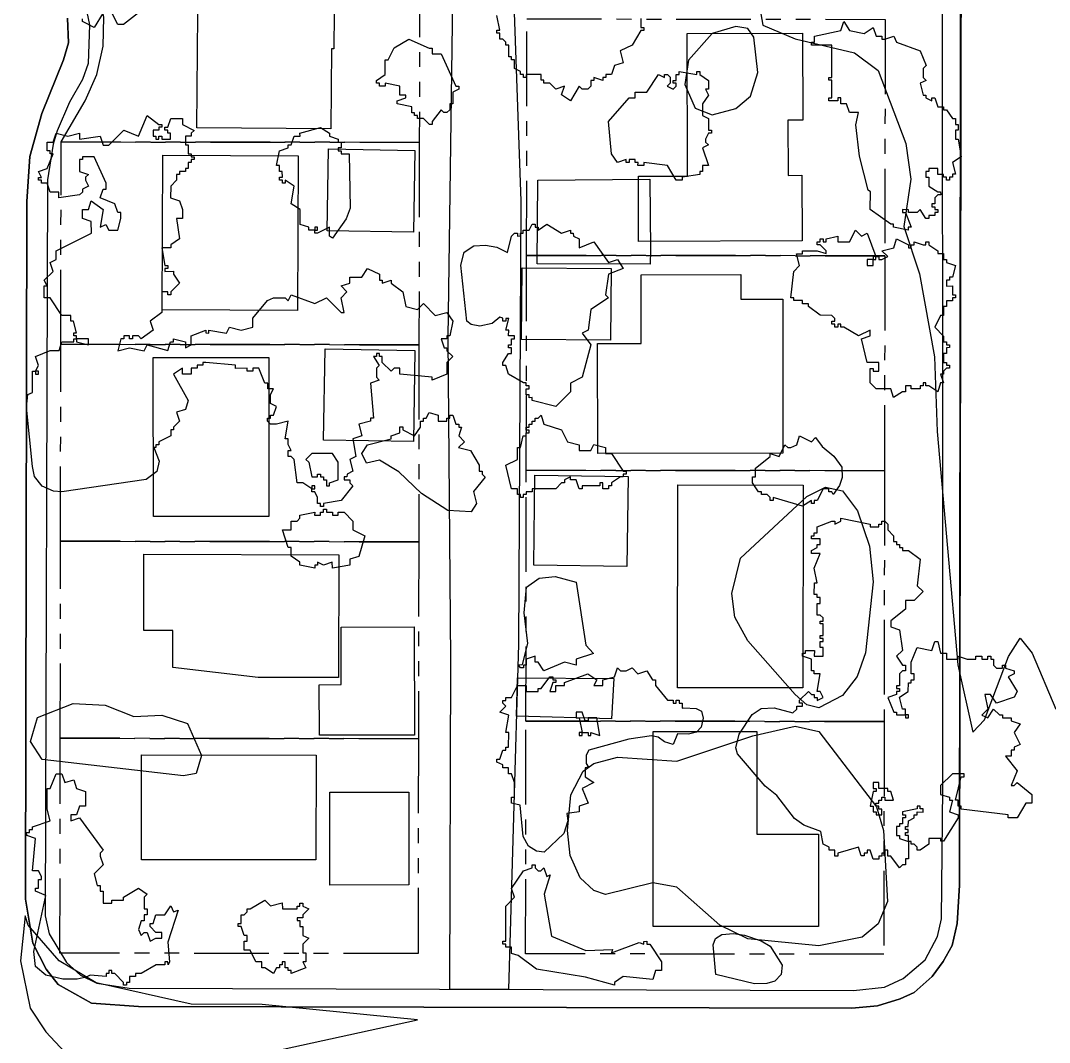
# Model space of a CAD drawing. Header units: metres. Extents: x -550 to 550, y -500 to 950.
# Drawn here: x 372.1 to 459.6, y -373.4 to -286.5 of the extents above; entities that cross this region are included whole.
import ezdxf

# ---------------------------------------------------------------- set-up
doc = ezdxf.new("R2010")
doc.units = ezdxf.units.M
doc.header["$LTSCALE"] = 2
doc.linetypes.add('PHANTOM', pattern=[6.35, 3.175, -0.635, 0.635, -0.635, 0.635, -0.635])
for name, color, linetype in [('SITE-BLDG-EXIST', 7, 'CONTINUOUS'), ('SITE-PARKING', 250, 'CONTINUOUS'), ('SITE-PROPERTY', 7, 'PHANTOM'), ('SITE-ROAD-CURB', 7, 'CONTINUOUS'), ('SITE-ROAD-GRAVEL', 32, 'CONTINUOUS'), ('SITE-ROAD-PAVED', 7, 'CONTINUOUS'), ('SITE-TREE-CANOPY', 94, 'CONTINUOUS'), ('TOPO-CONTOUR-MINOR', 9, 'CONTINUOUS')]:
    doc.layers.add(name, color=color, linetype=linetype)

msp = doc.modelspace()

# ---------------------------------------------------------------- linework, layer by layer
at = {"layer": 'SITE-BLDG-EXIST'}
for points in [[(398.479, -295.676), (387.08, -295.584), (387.174, -282.625), (398.79, -282.706), (398.74, -288.869), (398.529, -288.869)], [(438.604, -287.517), (438.63, -294.925), (437.352, -294.923), (437.367, -299.629), (438.547, -299.619), (438.561, -305.192), (424.656, -305.242), (424.634, -299.702), (428.82, -299.685), (428.779, -287.549)], [(398.152, -304.341), (398.259, -297.378), (405.619, -297.498), (405.505, -304.462)], [(395.629, -311.112), (384.125, -311.076), (384.177, -297.905), (395.681, -297.953)], [(414.75, -307.487), (422.328, -307.552), (422.272, -313.659), (414.701, -313.594)], [(421.171, -323.291), (421.155, -313.925), (424.87, -313.918), (424.863, -308.09), (433.347, -308.067), (433.344, -310.169), (436.912, -310.162), (436.931, -323.255)], [(397.992, -314.386), (405.626, -314.529), (405.49, -322.282), (397.856, -322.15)], [(393.205, -328.64), (383.373, -328.65), (383.362, -315.124), (393.201, -315.125)], [(415.838, -325.142), (423.767, -325.252), (423.659, -332.894), (415.73, -332.784)], [(427.987, -325.958), (438.641, -325.971), (438.62, -343.235), (427.966, -343.222)], [(392.304, -342.355), (385.029, -341.5), (385.033, -338.341), (382.56, -338.338), (382.576, -331.842), (399.15, -331.907), (399.13, -342.363)], [(405.585, -347.243), (397.502, -347.267), (397.486, -342.962), (399.361, -342.953), (399.346, -338.059), (405.554, -338.033)], [(425.898, -356.968), (425.897, -346.935), (434.718, -346.934), (434.721, -355.689), (439.953, -355.684), (439.95, -363.537), (425.897, -363.542)], [(382.354, -357.849), (382.372, -348.939), (397.226, -348.968), (397.207, -357.867)], [(398.38, -352.095), (405.095, -352.093), (405.099, -360.002), (398.385, -360.004)]]:
    msp.add_lwpolyline(points, close=True, dxfattribs=at)
at = {"layer": 'SITE-PARKING'}
for points in [[(425.652, -305.988), (425.644, -307.189), (416.022, -307.166), (416.066, -300.047), (425.617, -299.948)], [(422.337, -345.874), (414.268, -345.652), (414.363, -342.382), (422.538, -342.448)]]:
    msp.add_lwpolyline(points, close=True, dxfattribs=at)
at = {"layer": 'SITE-PROPERTY'}
for points in [[(375.526, -296.782), (377.56, -293.281), (378.567, -291.035), (379.111, -288.633), (379.156, -286.175), (378.709, -283.76), (406.033, -268.811), (405.999, -296.82)], [(445.597, -306.469), (415.124, -306.431), (415.156, -286.309), (445.622, -286.357)], [(405.97, -314.04), (375.504, -314.002), (375.526, -296.782), (405.999, -296.82)], [(445.567, -324.756), (415.094, -324.718), (415.124, -306.431), (445.597, -306.469)], [(405.95, -330.803), (375.476, -330.754), (375.504, -314.002), (405.97, -314.04)], [(445.534, -346.091), (415.068, -346.054), (415.094, -324.718), (445.567, -324.756)], [(405.922, -347.555), (375.456, -347.517), (375.476, -330.754), (405.95, -330.803)], [(445.51, -365.891), (415.036, -365.865), (415.068, -346.054), (445.534, -346.091)], [(405.899, -365.842), (375.426, -365.805), (375.456, -347.517), (405.922, -347.555)]]:
    msp.add_lwpolyline(points, close=True, dxfattribs=at)
at = {"layer": 'SITE-ROAD-CURB'}
for points in [[(452.216, -212.404), (451.957, -360.015), (451.736, -363.274), (451.319, -365.142), (450.573, -366.509), (449.623, -367.776), (448.09, -369.154), (446.903, -369.697), (444.971, -370.285), (442.793, -370.493), (382.113, -370.329), (378.11, -370.057), (375.275, -368.463), (374.258, -367.171), (373.116, -364.945), (372.51, -361.196), (372.605, -301.851), (372.87, -298.025), (373.878, -294.366), (375.731, -289.786), (376.154, -288.351), (376.08, -286.26)], [(377.507, -284.816), (377.954, -286.807), (377.831, -290.111), (377.344, -291.456), (376.246, -293.402), (375.197, -295.825), (374.858, -296.982), (374.377, -300.007), (374.18, -362.633), (374.515, -364.146), (375.973, -366.606), (377.172, -367.664), (378.576, -368.367), (381.308, -368.793), (442.922, -368.992), (445.556, -368.706), (447.158, -367.951), (449.021, -366.363), (450.084, -364.384), (450.416, -362.872), (450.521, -351.737), (450.503, -257.542)]]:
    msp.add_lwpolyline(points, dxfattribs=at)
at = {"layer": 'SITE-ROAD-GRAVEL'}
msp.add_lwpolyline([(413.593, -272.102), (414.631, -301.825), (414.444, -339.501), (413.593, -368.9), (408.585, -368.86), (408.69, -340.851), (408.443, -313.442), (408.837, -284.654)], dxfattribs=at)
at = {"layer": 'SITE-ROAD-PAVED'}
msp.add_lwpolyline([(376.08, -286.26), (376.154, -288.351), (375.731, -289.786), (373.878, -294.366), (372.87, -298.025), (372.605, -301.851), (372.51, -361.196), (373.116, -364.945), (374.258, -367.171), (375.275, -368.463), (378.11, -370.057), (382.113, -370.329), (442.793, -370.493), (444.971, -370.285), (446.903, -369.697), (448.09, -369.154), (449.623, -367.776), (450.573, -366.509), (451.319, -365.142), (451.736, -363.274), (451.957, -360.015), (452.101, -242.872)], dxfattribs=at)
at = {"layer": 'SITE-TREE-CANOPY'}
for points in [[(379.1, -285.785), (378.347, -287.042), (377.35, -286.54), (377.351, -286.295)], [(382.099, -285.789), (380.848, -286.789), (380.349, -286.788), (379.845, -285.786)], [(424.848, -286.287), (424.847, -287.044), (425.1, -287.044), (425.099, -287.289), (424.846, -287.288), (424.1, -288.544), (423.096, -289.044), (423.347, -290.045), (422.595, -290.289), (422.349, -291.045), (421.85, -291.044), (421.85, -291.289), (421.597, -291.289), (421.597, -291.545), (420.845, -291.288), (420.845, -291.544), (420.599, -291.543), (420.599, -292.044), (420.346, -292.288), (419.847, -292.288), (419.594, -292.043), (418.848, -293.288), (418.098, -292.786), (418.344, -292.041), (417.599, -292.285), (417.094, -291.795), (416.596, -291.794), (416.596, -291.538), (416.35, -291.538), (416.351, -291.038), (415.101, -291.036), (415.101, -291.292), (414.848, -291.292), (414.848, -291.036), (414.595, -291.035), (414.595, -290.791), (414.097, -290.545), (414.098, -289.789), (413.845, -289.789), (413.846, -289.544), (413.6, -289.544), (413.601, -288.542), (413.348, -288.542), (413.348, -288.286), (413.096, -288.041), (412.85, -288.041), (412.851, -287.54), (412.598, -287.54), (412.598, -287.284), (412.851, -287.285), (412.6, -286.038)]]:
    msp.add_lwpolyline(points, dxfattribs=at)
for points in [[(444.171, -300.894), (443.444, -298.001), (443.118, -295.32), (443.351, -294.286), (442.599, -294.285), (442.347, -293.539), (441.849, -293.538), (441.849, -293.038), (441.596, -293.038), (441.596, -293.293), (440.845, -293.293), (440.845, -293.037), (441.098, -293.037), (441.1, -291.535), (440.847, -291.535), (440.847, -291.29), (441.1, -291.291), (441.096, -288.543), (439.347, -288.541), (439.348, -288.285), (439.601, -288.285), (439.601, -287.785), (441.849, -287.287), (442.096, -286.542), (442.601, -287.288), (443.85, -287.545), (444.596, -287.034), (444.847, -287.791), (445.346, -287.792), (445.346, -288.037), (445.599, -288.037), (446.35, -287.793), (446.596, -288.294), (448.596, -289.042), (449.1, -290.288), (448.847, -290.544), (448.846, -291.289), (449.099, -291.545), (448.6, -291.789), (448.844, -292.791), (449.097, -292.791), (449.097, -293.036), (449.595, -293.292), (449.596, -293.036), (449.848, -293.037), (450.1, -293.793), (450.599, -293.794), (450.599, -294.039), (450.844, -294.039), (451.349, -294.785), (451.595, -294.785), (451.594, -295.286), (451.847, -295.286), (451.847, -295.787), (451.601, -295.786), (451.6, -296.543), (451.846, -296.543), (452.097, -298.045), (451.345, -298.545), (451.596, -299.535), (451.35, -299.535), (451.35, -299.791), (451.097, -299.79), (451.097, -300.035), (450.851, -300.035), (450.844, -299.79), (450.599, -299.79), (450.599, -299.545), (450.1, -299.544), (450.101, -299.044), (449.349, -299.043), (449.349, -299.288), (449.096, -299.287), (449.096, -299.788), (449.349, -299.788), (449.348, -300.544), (450.098, -301.035), (450.344, -301.035), (450.351, -301.291), (450.098, -301.291), (449.845, -301.535), (449.844, -302.036), (449.599, -302.035), (449.598, -302.291), (449.851, -302.292), (449.851, -302.536), (450.097, -302.537), (450.096, -302.792), (449.851, -302.792), (449.85, -303.037), (449.345, -303.036), (449.351, -303.292), (449.098, -303.292), (448.601, -302.535), (448.348, -302.79), (447.596, -302.789), (447.596, -302.545), (447.098, -302.544), (447.097, -302.789), (447.35, -302.789), (447.847, -304.035), (447.595, -304.035), (447.594, -304.291), (446.344, -304.045), (446.345, -303.789), (446.099, -303.789), (444.345, -302.541), (444.368, -301.028)], [(406.844, -288.79), (407.097, -288.79), (407.097, -289.291), (407.848, -289.292), (409.095, -292.041), (409.348, -292.041), (409.347, -292.286), (408.848, -292.541), (408.847, -293.542), (408.594, -293.542), (408.601, -294.042), (408.348, -294.287), (408.095, -294.287), (407.849, -294.042), (407.097, -295.042), (407.096, -295.286), (406.851, -295.286), (406.345, -294.785), (405.847, -294.784), (405.847, -294.54), (405.594, -294.539), (405.595, -294.295), (405.349, -294.294), (405.349, -293.794), (404.1, -293.536), (404.1, -293.292), (404.845, -293.037), (404.845, -292.792), (404.346, -292.791), (404.347, -292.035), (403.097, -291.789), (403.097, -292.045), (402.599, -292.044), (402.599, -291.788), (402.346, -291.788), (402.346, -291.543), (403.098, -291.043), (403.1, -289.786), (403.346, -289.787), (403.846, -288.786), (405.097, -288.042)], [(430.6, -291.545), (430.599, -292.29), (430.346, -292.29), (430.599, -292.79), (430.099, -293.535), (430.098, -294.536), (430.596, -294.793), (430.595, -295.794), (430.848, -295.794), (430.847, -296.039), (430.595, -296.039), (430.348, -296.539), (430.348, -296.795), (430.6, -297.04), (430.094, -297.295), (430.598, -298.786), (430.1, -298.785), (430.099, -299.286), (429.846, -299.286), (429.846, -299.542), (428.35, -299.784), (428.349, -300.04), (427.851, -300.04), (427.101, -298.793), (425.099, -298.535), (425.099, -298.79), (424.6, -298.79), (424.601, -298.545), (424.348, -298.545), (424.348, -298.289), (423.85, -298.288), (423.849, -298.544), (423.596, -298.544), (423.597, -298.288), (422.845, -298.543), (422.347, -297.786), (422.098, -295.038), (423.849, -293.038), (424.348, -293.039), (424.348, -292.538), (425.346, -292.539), (426.345, -291.039), (426.85, -291.295), (426.85, -291.039), (427.096, -291.04), (427.349, -291.285), (427.348, -291.785), (427.095, -292.041), (427.6, -292.286), (427.846, -292.042), (427.847, -291.786), (427.601, -291.786), (427.601, -291.541), (427.847, -291.541), (427.848, -291.041), (428.101, -291.041), (428.101, -290.785), (429.596, -291.043), (429.597, -290.787), (429.85, -290.787), (429.849, -291.043)], [(373.599, -315.79), (373.347, -315.045), (374.598, -314.535), (375.349, -314.536), (375.596, -313.791), (376.6, -313.792), (376.601, -313.536), (376.846, -313.536), (376.847, -313.292), (376.601, -313.291), (376.601, -313.035), (376.847, -313.036), (376.595, -312.034), (376.35, -312.045), (376.35, -311.545), (375.599, -311.544), (374.596, -310.041), (374.098, -310.04), (374.099, -309.039), (374.345, -309.039), (374.1, -308.538), (374.845, -307.794), (374.6, -307.037), (375.099, -306.793), (375.1, -306.037), (378.101, -304.539), (378.095, -303.538), (377.351, -303.292), (377.345, -302.536), (377.85, -302.536), (378.097, -301.791), (379.1, -302.538), (378.846, -304.039), (379.345, -303.795), (379.597, -304.285), (380.348, -304.286), (380.595, -303.285), (380.596, -302.784), (380.35, -302.795), (380.098, -302.038), (378.849, -301.536), (379.096, -300.791), (379.348, -300.792), (379.349, -300.291), (378.347, -298.043), (377.35, -298.042), (377.35, -298.286), (377.097, -298.286), (377.096, -299.287), (377.847, -299.544), (377.601, -299.788), (377.601, -300.044), (377.846, -300.545), (377.347, -300.789), (377.346, -301.045), (377.1, -301.289), (375.344, -301.543), (375.345, -301.042), (374.6, -301.042), (374.349, -300.285), (373.85, -300.284), (373.85, -300.04), (373.597, -300.039), (373.598, -299.794), (373.851, -299.795), (373.598, -299.294), (374.35, -299.039), (374.85, -297.794), (374.597, -297.793), (374.598, -297.538), (374.345, -297.537), (374.346, -296.792), (374.845, -296.793), (375.098, -296.037), (376.095, -296.294), (377.1, -296.039), (377.099, -296.54), (378.848, -296.286), (379.1, -297.043), (379.599, -297.043), (380.851, -295.788), (382.1, -296.29), (382.847, -294.544), (383.85, -295.291), (384.096, -295.291), (384.095, -295.536), (383.85, -295.536), (383.849, -295.792), (383.351, -295.791), (383.35, -296.292), (383.596, -296.292), (383.596, -296.537), (383.848, -296.537), (383.849, -296.292), (384.095, -296.292), (384.101, -296.537), (384.846, -296.538), (384.846, -296.038), (384.601, -296.037), (384.601, -295.793), (384.348, -295.792), (384.348, -295.536), (384.601, -295.537), (384.848, -294.792), (385.845, -294.793), (385.845, -295.293), (386.848, -295.795), (386.595, -296.04), (386.595, -296.284), (386.096, -296.295), (386.095, -297.04), (386.348, -297.041), (386.347, -297.786), (386.6, -297.786), (386.6, -298.042), (386.845, -298.042), (386.845, -298.287), (386.599, -298.287), (386.599, -298.543), (386.346, -298.542), (386.346, -299.043), (386.1, -299.042), (386.099, -299.287), (385.601, -299.287), (385.6, -299.542), (385.348, -299.542), (385.347, -300.043), (384.848, -300.543), (384.846, -301.544), (385.598, -301.789), (385.85, -302.535), (385.849, -303.291), (385.35, -303.291), (385.601, -305.038), (384.849, -305.537), (384.848, -305.793), (384.097, -305.792), (384.348, -307.294), (384.601, -307.294), (384.6, -307.539), (384.347, -307.539), (384.347, -307.795), (385.099, -307.784), (385.098, -308.04), (385.596, -308.786), (384.851, -309.542), (384.85, -309.786), (384.597, -309.786), (384.598, -309.541), (384.099, -309.541), (384.097, -311.287), (383.099, -312.042), (383.351, -312.788), (382.345, -313.543), (382.1, -313.287), (381.594, -313.286), (381.601, -313.542), (381.348, -313.542), (381.348, -313.286), (380.85, -313.285), (380.85, -313.541), (380.597, -313.541), (380.35, -314.542), (381.347, -314.287), (382.597, -314.545), (382.85, -314.044), (384.599, -314.536), (384.845, -313.791), (385.098, -313.791), (385.098, -313.535), (386.095, -313.792), (386.095, -314.293), (386.601, -314.038), (386.595, -313.293), (387.845, -312.794), (387.845, -313.038), (388.098, -313.039), (388.098, -312.794), (389.601, -313.04), (389.847, -312.54), (390.844, -312.786), (391.849, -312.543), (391.85, -311.786), (393.095, -310.286), (393.601, -310.042), (394.598, -310.043), (394.851, -310.288), (395.097, -309.788), (397.098, -310.536), (398.096, -310.036), (399.351, -311.295), (399.597, -311.295), (399.346, -310.038), (399.845, -309.538), (399.347, -309.037), (400.099, -308.793), (400.099, -308.293), (401.097, -308.294), (401.596, -307.538), (402.6, -308.04), (402.599, -308.54), (402.845, -308.541), (402.845, -308.785), (403.596, -308.542), (403.596, -308.786), (404.6, -309.544), (404.851, -310.79), (405.848, -311.036), (406.347, -310.536), (407.35, -311.538), (408.348, -311.295), (408.845, -312.041), (408.598, -313.286), (408.345, -313.286), (408.345, -313.542), (407.846, -313.541), (408.098, -314.287), (408.351, -314.287), (408.351, -314.543), (408.849, -315.044), (408.349, -315.544), (408.348, -316.534), (407.097, -317.044), (407.098, -316.789), (404.345, -316.54), (404.346, -316.04), (403.847, -316.039), (403.601, -316.295), (402.85, -315.537), (402.851, -315.037), (402.598, -315.037), (402.598, -314.792), (402.346, -314.792), (402.345, -315.036), (402.1, -315.036), (402.597, -315.793), (402.351, -316.037), (402.35, -316.794), (402.596, -317.039), (401.851, -317.294), (402.1, -320.286), (401.847, -320.286), (401.847, -320.542), (400.849, -320.785), (401.101, -321.787), (400.349, -322.042), (400.6, -323.544), (400.101, -323.788), (400.346, -324.789), (399.847, -325.044), (399.846, -325.289), (399.601, -325.289), (399.6, -325.545), (400.099, -325.545), (400.099, -325.79), (400.351, -326.035), (399.345, -327.291), (397.849, -327.545), (397.849, -327.79), (397.596, -327.789), (397.596, -327.544), (397.35, -327.544), (397.351, -327.044), (397.099, -326.543), (396.846, -326.542), (396.846, -326.287), (396.095, -325.785), (395.597, -325.784), (395.346, -323.793), (395.101, -323.537), (394.848, -323.537), (394.849, -323.036), (395.095, -323.036), (394.849, -322.535), (394.85, -322.035), (394.597, -322.035), (394.845, -320.544), (393.847, -320.788), (393.349, -320.787), (393.096, -320.542), (393.096, -320.286), (393.349, -320.287), (393.35, -320.042), (393.595, -320.042), (393.849, -319.286), (393.351, -319.041), (393.345, -318.284), (393.598, -317.795), (393.1, -317.795), (393.1, -317.294), (392.847, -317.294), (392.35, -316.036), (391.845, -316.035), (391.844, -316.291), (391.346, -316.291), (391.346, -316.035), (390.349, -316.045), (390.349, -315.789), (387.849, -315.541), (387.596, -315.541), (387.596, -315.785), (387.097, -315.785), (387.097, -316.041), (386.598, -316.04), (386.598, -316.541), (385.846, -316.54), (385.847, -316.039), (385.095, -316.539), (386.349, -318.787), (386.095, -319.543), (385.351, -319.787), (385.595, -320.544), (385.096, -321.044), (385.096, -321.289), (384.85, -321.288), (384.849, -321.789), (383.845, -322.288), (383.851, -322.544), (383.598, -322.544), (383.598, -322.788), (383.415, -322.788), (383.871, -323.935), (383.68, -324.824), (382.766, -325.49), (375.601, -326.561), (374.871, -326.482), (373.93, -326.069), (373.271, -325.245), (373.097, -324.399), (372.59, -319.338), (372.711, -318.27), (373.097, -318.092), (373.1, -316.29), (373.345, -316.291)], [(396.6, -304.295), (396.6, -304.039), (395.849, -303.793), (395.85, -302.536), (395.1, -302.035), (395.347, -300.545), (394.596, -300.043), (394.596, -300.288), (394.35, -300.287), (394.351, -300.043), (394.098, -300.042), (394.098, -299.787), (394.351, -299.787), (394.344, -299.286), (394.099, -299.286), (394.099, -298.785), (393.846, -298.785), (394.101, -297.54), (394.846, -297.285), (394.846, -297.04), (395.099, -297.04), (395.345, -296.295), (395.851, -296.285), (395.844, -296.04), (397.601, -295.542), (398.345, -296.043), (398.344, -296.288), (399.095, -296.545), (399.095, -296.789), (399.348, -296.79), (399.347, -297.29), (399.095, -297.29), (399.094, -297.535), (399.347, -297.535), (399.347, -297.791), (400.021, -297.792), (400.107, -302.419), (399.768, -303.331), (398.622, -304.976), (398.348, -304.786), (398.349, -304.041), (397.351, -304.54), (397.098, -304.54), (397.098, -304.284)], [(397.351, -304.285), (397.344, -304.04), (397.099, -304.04), (397.098, -304.284)], [(412.202, -312.223), (411.141, -312.466), (410.404, -312.31), (410.039, -312.042), (409.518, -307.259), (409.822, -306.169), (410.644, -305.625), (411.642, -305.559), (412.596, -305.727), (413.488, -306.196), (413.848, -304.794), (414.101, -304.539), (414.347, -304.539), (414.346, -304.795), (414.599, -304.784), (414.6, -304.54), (414.845, -304.54), (414.846, -304.295), (415.344, -304.285), (415.598, -303.784), (415.851, -303.785), (415.85, -304.041), (416.096, -304.041), (416.096, -304.286), (416.848, -303.786), (418.097, -304.544), (418.849, -304.289), (418.848, -304.545), (419.094, -304.545), (419.101, -304.79), (419.599, -305.035), (419.598, -305.792), (420.849, -305.293), (422.097, -307.04), (422.849, -306.786), (423.347, -307.543), (422.096, -308.042), (421.848, -309.788), (422.1, -310.044), (420.596, -311.043), (420.348, -312.789), (419.849, -313.045), (420.6, -314.035), (419.845, -316.793), (418.847, -317.293), (418.846, -318.038), (417.601, -319.293), (415.6, -318.79), (415.601, -318.534), (415.348, -318.545), (415.348, -318.289), (415.095, -318.289), (415.096, -317.788), (415.349, -317.789), (415.349, -317.544), (415.096, -317.544), (415.096, -317.288), (414.851, -317.288), (413.594, -316.541), (413.35, -315.795), (413.097, -315.795), (413.097, -315.539), (413.597, -314.794), (413.849, -314.795), (413.85, -314.294), (413.597, -314.294), (413.598, -314.038), (413.85, -314.038), (413.851, -313.538), (414.097, -313.538), (414.097, -313.293), (413.598, -313.293), (413.599, -312.792), (413.346, -312.792), (413.6, -311.791), (413.347, -311.791), (413.347, -312.035), (413.094, -312.035), (413.095, -311.79), (412.849, -311.69)], [(445.098, -306.535), (445.098, -306.791), (445.351, -306.791), (445.85, -306.536), (445.345, -306.035), (446.349, -305.791), (446.596, -305.035), (447.6, -305.537), (447.599, -305.793), (447.845, -305.793), (447.846, -305.537), (448.098, -305.537), (448.099, -305.293), (448.85, -305.538), (449.096, -305.539), (449.096, -305.294), (449.349, -305.294), (449.348, -305.539), (450.099, -306.041), (450.099, -306.285), (450.598, -306.286), (450.597, -306.786), (450.85, -306.787), (450.85, -307.043), (451.601, -307.288), (451.347, -308.289), (451.101, -308.289), (451.101, -308.545), (450.848, -308.544), (450.847, -309.045), (451.346, -309.034), (451.345, -309.791), (451.598, -309.791), (451.597, -310.036), (451.345, -310.035), (451.351, -310.291), (450.846, -310.291), (450.845, -310.791), (450.599, -310.791), (450.598, -311.536), (450.345, -311.536), (449.846, -312.536), (450.596, -313.294), (450.595, -313.794), (450.848, -313.795), (450.848, -314.039), (451.101, -314.04), (451.101, -314.284), (450.848, -314.295), (450.847, -314.785), (450.594, -314.784), (450.6, -315.541), (450.846, -315.541), (450.846, -315.786), (451.099, -315.786), (451.098, -316.042), (450.846, -316.042), (450.599, -316.286), (450.599, -316.542), (450.346, -316.542), (450.598, -317.287), (450.345, -317.287), (450.099, -318.043), (449.348, -317.541), (449.095, -317.541), (449.095, -317.285), (448.849, -317.285), (448.849, -317.541), (448.596, -317.541), (448.596, -317.785), (447.845, -317.784), (447.845, -317.54), (447.346, -317.539), (447.346, -318.04), (447.1, -318.039), (446.348, -318.539), (446.096, -317.793), (444.846, -317.792), (444.348, -317.291), (444.349, -316.045), (444.595, -316.045), (444.595, -316.29), (445.1, -316.29), (445.094, -315.545), (444.097, -315.544), (443.601, -313.541), (444.346, -313.286), (444.346, -312.786), (443.348, -313.285), (442.099, -312.538), (441.846, -312.538), (441.847, -312.293), (441.601, -312.293), (441.6, -312.537), (441.348, -312.537), (441.348, -312.292), (441.095, -312.292), (441.095, -312.036), (441.348, -312.037), (441.349, -311.792), (441.096, -311.536), (440.099, -311.534), (439.095, -310.788), (439.096, -310.543), (438.597, -310.543), (438.597, -310.287), (437.846, -310.286), (437.846, -310.041), (437.6, -310.041), (437.849, -307.794), (438.348, -307.294), (438.097, -306.293), (438.595, -306.293), (438.596, -306.037), (439.846, -306.039), (440.597, -306.285), (440.597, -306.04), (440.099, -305.539), (439.846, -305.538), (439.847, -305.294), (440.099, -305.294), (440.1, -305.038), (440.346, -305.038), (440.345, -305.294), (440.598, -305.295), (440.598, -305.039), (441.596, -304.795), (441.595, -305.285), (442.6, -305.286), (443.099, -304.285), (443.598, -304.787), (444.096, -304.543), (444.845, -306.535)], [(444.101, -306.79), (444.1, -307.29), (444.599, -307.291), (444.599, -306.79)], [(444.6, -306.534), (444.599, -306.79), (444.845, -306.79), (444.845, -306.535)], [(376.846, -313.792), (377.85, -314.038), (377.851, -313.538), (376.846, -313.536)], [(373.345, -316.535), (373.598, -316.536), (373.598, -316.291), (373.345, -316.291)], [(401.099, -323.288), (401.599, -322.544), (403.601, -322.035), (403.601, -321.79), (404.346, -321.535), (404.346, -321.034), (404.599, -321.035), (404.599, -321.291), (405.596, -321.792), (406.095, -321.037), (406.096, -320.536), (406.349, -320.536), (406.349, -320.292), (406.595, -320.292), (406.848, -319.792), (407.599, -320.037), (407.599, -320.538), (408.35, -320.539), (408.351, -320.294), (408.596, -320.294), (408.597, -320.039), (408.85, -320.039), (409.094, -320.784), (409.347, -320.785), (409.347, -321.041), (409.6, -321.041), (409.346, -321.786), (409.851, -322.287), (409.345, -322.787), (410.349, -323.044), (411.099, -324.291), (411.098, -324.791), (411.351, -324.792), (411.351, -325.036), (411.596, -325.293), (410.597, -326.537), (410.849, -327.539), (410.42, -328.25), (408.425, -328.147), (406.173, -326.687), (404.258, -324.839), (402.601, -323.847), (401.498, -324.101)], [(418.595, -322.287), (419.599, -322.544), (419.598, -323.044), (420.595, -323.034), (420.849, -322.534), (421.846, -322.791), (421.845, -323.292), (422.351, -323.293), (423.346, -324.784), (423.599, -324.785), (423.599, -325.04), (423.346, -325.04), (423.346, -325.285), (423.1, -325.285), (422.348, -325.795), (422.348, -326.04), (422.095, -326.04), (422.094, -326.284), (421.596, -326.295), (421.596, -325.794), (421.351, -325.794), (421.35, -326.039), (419.847, -326.037), (419.847, -326.293), (419.601, -326.293), (419.349, -325.536), (418.851, -325.535), (418.851, -325.29), (418.345, -325.535), (418.345, -325.79), (418.099, -325.79), (417.6, -326.29), (415.598, -326.288), (415.598, -326.543), (415.099, -326.543), (415.099, -326.788), (414.846, -326.787), (414.846, -327.043), (414.6, -327.043), (414.6, -326.787), (414.347, -326.787), (414.348, -326.286), (413.849, -326.285), (413.346, -324.294), (414.351, -323.794), (414.345, -322.793), (414.598, -322.793), (414.845, -321.793), (415.098, -321.793), (415.098, -321.537), (415.351, -321.537), (415.344, -321.293), (415.099, -321.292), (415.099, -321.037), (415.345, -321.037), (415.345, -320.792), (415.598, -320.792), (415.598, -320.537), (415.851, -320.537), (415.851, -320.292), (416.097, -320.293), (416.35, -320.037), (416.595, -320.794), (418.097, -321.285)], [(440.268, -322.692), (441.25, -323.516), (441.93, -324.462), (441.964, -325.341), (441.731, -326.019), (441.204, -326.786), (441.099, -326.541), (440.846, -326.541), (440.846, -326.285), (440.347, -326.285), (439.848, -327.285), (439.595, -327.285), (439.594, -327.541), (439.349, -327.54), (439.349, -327.285), (438.597, -327.784), (436.098, -327.036), (436.097, -327.292), (435.844, -327.291), (435.845, -327.036), (435.599, -326.791), (435.101, -326.79), (435.101, -326.545), (434.848, -326.545), (434.35, -325.788), (434.351, -325.287), (434.597, -325.288), (434.598, -324.542), (435.849, -323.543), (435.849, -323.287), (436.6, -323.544), (437.1, -322.543), (437.346, -322.788), (437.599, -322.789), (438.098, -322.544), (438.344, -321.788), (439.348, -322.29), (439.707, -321.923)], [(398.35, -326.044), (398.35, -325.788), (399.095, -325.544), (399.097, -324.042), (398.599, -323.285), (396.85, -323.294), (396.351, -323.794), (396.596, -324.039), (396.848, -325.285), (397.346, -325.286), (397.347, -325.041), (397.599, -325.042), (397.599, -325.286), (397.845, -325.287), (397.845, -325.543), (398.097, -325.543), (398.097, -326.043)], [(397.099, -326.287), (397.099, -326.042), (396.847, -326.042), (396.846, -326.287)], [(398.101, -328.29), (398.6, -328.291), (398.599, -328.536), (399.098, -328.536), (399.098, -328.292), (399.597, -328.292), (400.347, -329.038), (400.347, -329.795), (401.35, -330.286), (400.849, -332.042), (400.098, -332.286), (400.097, -332.787), (398.601, -333.041), (398.594, -332.54), (397.85, -332.795), (397.344, -332.539), (397.351, -332.795), (397.098, -332.794), (397.098, -333.039), (395.848, -332.793), (395.848, -332.537), (395.097, -332.035), (395.098, -331.29), (394.846, -331.29), (394.349, -329.787), (395.1, -329.788), (395.101, -329.043), (395.6, -329.044), (395.846, -328.788), (395.846, -328.543), (397.097, -328.289), (397.096, -328.545), (397.595, -328.534), (397.595, -328.29), (397.848, -328.29), (397.848, -328.034), (398.094, -328.035)], [(447.6, -356.539), (447.599, -357.785), (447.346, -357.784), (447.345, -358.285), (447.099, -358.285), (446.846, -358.54), (446.096, -357.538), (445.85, -357.538), (445.851, -357.037), (445.598, -357.037), (445.598, -357.293), (445.345, -357.293), (445.345, -357.537), (445.099, -357.537), (445.098, -357.793), (444.6, -357.792), (444.348, -357.035), (444.095, -357.035), (444.095, -357.291), (443.849, -357.291), (443.849, -357.535), (443.596, -357.535), (443.351, -356.79), (441.594, -357.288), (441.601, -357.544), (441.348, -357.543), (441.349, -357.043), (440.85, -357.042), (440.851, -356.786), (440.345, -356.541), (440.15, -355.44), (438.697, -354.904), (437.911, -354.347), (436.424, -352.387), (435.414, -351.596), (433.051, -348.857), (432.925, -348.323), (433.214, -347.177), (434.298, -345.488), (435.078, -344.977), (436.181, -344.923), (437.775, -345.359), (438.098, -345.036), (438.098, -344.792), (438.597, -344.792), (438.597, -344.537), (438.344, -344.536), (438.345, -344.291), (439.097, -343.536), (439.35, -343.792), (439.595, -343.792), (439.595, -344.037), (439.848, -344.037), (439.848, -344.293), (440.347, -344.038), (440.094, -343.537), (439.849, -343.537), (440.096, -342.036), (439.598, -342.035), (439.598, -341.79), (439.345, -341.79), (439.346, -340.789), (438.595, -340.543), (438.595, -340.287), (438.848, -340.288), (438.849, -340.043), (439.6, -340.044), (439.599, -340.544), (440.351, -340.545), (440.345, -339.789), (440.099, -339.789), (440.1, -339.288), (440.345, -339.288), (440.346, -339.044), (440.1, -339.043), (440.1, -338.787), (440.346, -338.788), (440.347, -337.787), (440.094, -337.786), (440.095, -337.542), (440.348, -337.542), (440.348, -337.286), (440.095, -337.041), (439.85, -337.041), (439.851, -336.04), (440.097, -336.04), (440.097, -335.539), (439.844, -335.539), (439.845, -335.294), (439.599, -335.294), (439.6, -334.293), (439.846, -334.293), (439.595, -333.036), (440.095, -331.791), (439.35, -331.79), (439.351, -331.545), (439.85, -331.29), (439.85, -331.045), (440.096, -331.034), (440.096, -330.545), (439.345, -330.544), (439.345, -330.288), (439.598, -330.288), (439.598, -330.044), (439.851, -330.044), (439.845, -329.543), (441.096, -329.044), (441.348, -329.045), (441.348, -329.289), (441.847, -329.045), (441.847, -328.789), (444.347, -329.293), (444.347, -329.538), (445.098, -329.539), (445.098, -329.294), (445.351, -329.294), (445.345, -329.038), (445.597, -329.039), (445.85, -329.295), (445.849, -329.784), (446.347, -330.286), (446.347, -330.786), (446.599, -330.786), (446.599, -331.042), (446.845, -331.043), (446.845, -331.287), (447.098, -331.288), (447.097, -331.543), (447.596, -331.544), (448.599, -332.291), (448.351, -334.537), (448.849, -335.038), (448.096, -335.794), (447.345, -335.793), (447.351, -336.538), (446.1, -337.538), (446.099, -338.038), (446.85, -338.295), (447.101, -340.042), (446.595, -340.542), (447.099, -341.288), (447.345, -341.288), (447.344, -341.789), (447.099, -341.788), (446.845, -342.044), (446.844, -343.045), (446.598, -343.045), (446.598, -343.289), (446.851, -343.29), (446.851, -343.534), (446.598, -343.545), (446.598, -343.79), (445.846, -344.045), (446.35, -345.291), (446.596, -345.292), (446.595, -345.536), (447.347, -345.537), (447.347, -345.037), (447.095, -345.036), (446.85, -344.035), (447.595, -343.535), (447.596, -342.79), (447.849, -342.79), (447.849, -342.535), (448.095, -342.535), (448.096, -342.034), (447.85, -342.045), (447.851, -341.044), (448.351, -339.788), (449.601, -340.045), (449.848, -339.289), (450.101, -339.289), (450.345, -340.291), (450.851, -340.291), (450.85, -340.792), (451.847, -340.793), (451.848, -340.537), (452.599, -340.794), (453.35, -340.795), (453.351, -340.539), (453.849, -340.54), (453.849, -340.784), (454.348, -340.785), (454.348, -340.54), (454.601, -340.541), (454.601, -340.785), (454.846, -340.786), (454.846, -341.286), (455.098, -341.542), (455.597, -341.543), (455.597, -341.287), (455.85, -341.287), (455.85, -341.543), (456.601, -341.789), (456.601, -342.045), (456.095, -342.289), (456.845, -343.536), (456.598, -344.036), (455.095, -344.535), (454.597, -343.789), (454.098, -343.788), (454.35, -345.034), (453.85, -345.545), (454.349, -345.791), (454.848, -345.035), (455.346, -345.536), (455.599, -345.536), (455.599, -345.792), (456.35, -345.793), (456.35, -346.038), (457.101, -346.295), (456.594, -347.039), (457.099, -348.041), (456.6, -348.285), (456.6, -348.541), (456.347, -348.541), (456.346, -349.041), (455.848, -349.041), (456.85, -350.288), (456.35, -351.544), (456.596, -351.544), (456.849, -351.289), (458.098, -352.291), (458.097, -353.037), (457.598, -353.036), (456.845, -354.292), (456.101, -354.291), (456.094, -354.035), (452.099, -353.541), (452.099, -353.285), (451.846, -353.285), (451.847, -352.784), (451.601, -352.795), (452.095, -350.794), (452.348, -350.794), (452.348, -350.538), (451.351, -350.537), (450.345, -351.537), (450.344, -352.293), (451.096, -352.539), (451.095, -352.795), (451.348, -352.795), (451.101, -353.785), (451.845, -354.041), (451.845, -354.286), (450.599, -356.287), (450.347, -356.286), (450.347, -356.042), (449.35, -356.041), (449.349, -356.541), (448.597, -357.041), (448.351, -357.04), (448.344, -356.785), (448.099, -356.54), (447.846, -356.539), (447.846, -356.295), (447.601, -356.294)], [(414.779, -341.248), (415.238, -339.446), (414.918, -336.854), (415.117, -334.663), (416.179, -333.886), (417.548, -333.765), (419.346, -334.234), (420.168, -339.597), (420.813, -340.299), (419.344, -340.786), (419.351, -341.287), (418.347, -341.041), (416.597, -341.795), (416.099, -341.038), (415.847, -341.038), (415.847, -340.537), (415.095, -340.792), (415.095, -341.293), (414.849, -341.292), (414.849, -341.537), (414.596, -341.537), (414.428, -341.281)], [(428.498, -344.925), (429.544, -344.981), (430, -345.216), (430.14, -345.805), (429.963, -346.584), (429.584, -347.006), (428.902, -347.183), (427.954, -347.149), (427.595, -348.038), (426.851, -347.815), (426.31, -347.436), (425.742, -347.324), (423.824, -347.588), (420.409, -348.53), (420.184, -348.963), (420.197, -349.664), (420.38, -349.965), (420.099, -350.042), (420.098, -350.787), (420.849, -351.289), (419.851, -351.788), (420.348, -353.035), (419.596, -353.29), (419.595, -353.79), (418.556, -353.934), (418.639, -354.545), (418.301, -355.635), (416.627, -357.213), (415.967, -357.112), (415.294, -356.688), (414.838, -355.887), (414.574, -353.217), (413.844, -353.038), (413.845, -352.537), (414.098, -352.538), (414.099, -351.292), (413.847, -350.535), (413.595, -350.535), (413.595, -350.045), (413.097, -350.045), (413.097, -349.789), (412.598, -349.543), (412.599, -349.288), (412.845, -349.288), (413.098, -348.543), (413.351, -348.543), (413.344, -348.287), (413.597, -348.288), (413.599, -347.042), (413.346, -347.042), (413.601, -345.54), (412.85, -345.295), (413.349, -344.795), (413.096, -344.538), (413.097, -344.294), (413.349, -344.294), (413.35, -344.038), (413.848, -344.039), (414.348, -343.038), (415.1, -343.039), (415.099, -343.54), (416.096, -343.541), (416.097, -343.285), (416.35, -343.285), (417.095, -342.285), (417.348, -342.286), (417.348, -342.541), (417.601, -342.542), (417.6, -342.786), (417.347, -342.786), (417.101, -343.542), (417.599, -343.543), (417.6, -343.042), (418.344, -343.043), (418.345, -342.787), (420.347, -342.045), (421.098, -342.535), (420.845, -343.035), (421.596, -343.036), (421.597, -342.536), (422.594, -342.292), (422.848, -341.536), (423.101, -341.792), (423.599, -341.793), (424.098, -341.537), (424.596, -342.039), (425.348, -341.795), (425.846, -342.541), (426.099, -342.541), (426.098, -343.042), (427.101, -344.289), (427.599, -344.289), (427.599, -344.545), (427.845, -344.534), (427.845, -344.29), (428.098, -344.29), (428.098, -344.535), (428.351, -344.535), (428.35, -344.969)], [(387.463, -348.989), (387.005, -350.513), (385.944, -350.712), (373.908, -349.329), (372.92, -347.803), (373.512, -345.757), (376.555, -344.56), (379.266, -344.697), (381.709, -345.679), (384.09, -345.548), (386.273, -346.274)], [(420.095, -347.039), (420.348, -347.039), (420.348, -347.295), (420.601, -347.295), (420.601, -347.039), (421.345, -347.285), (421.101, -345.794), (420.35, -345.793), (420.349, -346.038), (420.097, -346.038), (419.845, -345.292), (419.346, -345.291), (419.345, -345.792), (419.598, -345.792), (419.849, -347.038)], [(447.347, -345.793), (447.599, -345.793), (447.6, -345.538), (447.347, -345.537)], [(419.597, -347.038), (419.596, -347.294), (419.849, -347.294), (419.849, -347.038)], [(377.657, -367.832), (376.884, -368.02), (375.662, -368.007), (374.23, -367.683), (373.353, -366.948), (373.221, -365.657), (374.231, -360.898), (373.347, -360.541), (373.347, -360.285), (373.6, -360.285), (373.601, -359.54), (373.846, -359.54), (373.847, -359.284), (373.595, -358.794), (373.096, -358.794), (373.345, -356.035), (372.601, -355.79), (372.594, -355.545), (372.847, -355.534), (372.847, -355.29), (373.1, -355.29), (373.101, -355.045), (374.597, -354.535), (374.346, -353.545), (374.348, -351.787), (374.601, -351.788), (375.101, -350.543), (375.599, -350.543), (375.844, -351.289), (376.596, -351.045), (376.848, -351.791), (377.599, -352.036), (377.598, -353.293), (377.099, -353.293), (376.845, -354.038), (376.346, -354.037), (376.346, -354.538), (377.098, -354.294), (379.096, -357.044), (378.85, -357.288), (378.849, -357.544), (379.094, -358.29), (378.349, -359.045), (378.6, -360.035), (378.846, -360.036), (378.846, -360.536), (379.099, -360.537), (379.097, -361.538), (379.849, -361.539), (379.849, -361.294), (380.846, -361.295), (380.847, -361.039), (382.098, -360.284), (382.849, -360.786), (382.595, -361.042), (382.594, -361.787), (382.601, -362.043), (382.847, -362.043), (382.846, -362.544), (382.601, -362.543), (382.6, -363.044), (382.347, -363.043), (382.1, -363.788), (382.346, -364.289), (382.599, -364.045), (382.845, -364.045), (383.096, -364.791), (383.595, -364.536), (384.101, -364.536), (384.095, -364.036), (383.596, -364.035), (383.098, -363.545), (383.098, -363.289), (383.351, -363.289), (383.598, -362.544), (384.349, -362.534), (384.849, -361.79), (385.101, -362.29), (385.488, -362.157), (384.592, -364.859), (384.738, -366.528), (384.625, -366.806), (384.597, -366.539), (384.344, -366.539), (384.351, -366.795), (383.6, -366.794), (382.349, -367.537), (381.85, -367.537), (381.85, -367.793), (381.351, -367.792), (381.35, -368.293), (381.097, -368.292), (381.097, -368.537), (380.844, -368.537), (380.845, -368.292), (380.101, -367.535), (379.848, -367.534), (379.849, -367.29), (379.596, -367.289), (379.595, -367.545), (379.35, -367.545), (379.349, -367.79), (377.987, -367.665)], [(444.6, -351.541), (444.6, -351.785), (444.846, -351.786), (444.846, -352.042), (444.6, -352.041), (444.345, -353.287), (444.598, -353.287), (444.598, -353.788), (444.851, -353.788), (444.85, -354.044), (445.349, -354.044), (445.349, -353.544), (445.097, -353.544), (445.097, -353.288), (444.851, -353.287), (444.844, -353.043), (445.097, -353.043), (445.098, -352.787), (445.35, -352.787), (445.351, -352.543), (445.597, -352.543), (445.596, -352.788), (446.348, -352.789), (446.096, -352.043), (445.85, -352.043), (445.85, -351.787), (445.099, -351.786), (445.099, -351.285), (444.601, -351.285)], [(447.601, -355.794), (447.348, -355.793), (447.349, -355.537), (447.594, -355.538), (447.595, -355.293), (447.349, -355.293), (447.349, -355.037), (447.595, -355.037), (447.596, -354.537), (448.095, -354.293), (448.095, -354.037), (448.348, -354.037), (448.348, -353.792), (448.847, -353.793), (448.847, -353.537), (448.601, -353.537), (448.594, -353.292), (448.349, -353.292), (448.348, -353.536), (447.098, -353.791), (447.098, -354.035), (447.35, -354.036), (447.35, -354.292), (447.097, -354.291), (447.097, -354.792), (446.851, -354.792), (446.851, -355.036), (446.598, -355.036), (446.597, -355.792), (446.85, -355.793), (446.849, -356.037), (447.601, -356.294)], [(425.348, -364.788), (425.347, -365.043), (425.6, -365.044), (426.596, -366.535), (426.595, -367.292), (426.096, -367.291), (425.849, -368.036), (423.349, -367.788), (422.597, -368.288), (422.597, -368.533), (420.147, -367.851), (415.969, -367.156), (414.397, -365.998), (413.85, -365.83), (413.85, -365.285), (413.345, -365.284), (413.345, -365.04), (413.099, -365.039), (413.099, -364.795), (413.345, -364.795), (413.349, -361.792), (414.094, -361.036), (413.849, -360.29), (414.849, -358.79), (415.6, -358.535), (415.601, -358.29), (415.846, -358.291), (415.846, -358.535), (416.099, -358.792), (416.344, -358.792), (416.598, -358.536), (416.849, -359.293), (417.131, -359.127), (416.63, -360.783), (417.229, -364.366), (420.164, -365.582), (422.439, -365.496), (422.348, -365.785), (424.701, -364.909), (425.095, -365.043), (425.095, -364.798)], [(393.347, -361.789), (394.345, -361.534), (394.351, -362.035), (395.601, -362.037), (395.594, -361.792), (395.847, -361.792), (395.847, -361.536), (396.1, -361.537), (396.1, -361.792), (396.598, -362.038), (396.099, -362.538), (396.099, -362.794), (395.6, -362.793), (395.6, -363.038), (395.846, -363.038), (395.845, -363.539), (396.098, -363.539), (396.097, -364.295), (396.595, -364.541), (396.096, -365.041), (396.095, -365.786), (396.348, -365.786), (396.347, -366.543), (396.101, -366.542), (396.346, -367.043), (395.096, -367.542), (395.096, -367.286), (394.85, -367.286), (394.85, -367.041), (394.598, -367.041), (394.598, -366.54), (394.345, -366.54), (394.345, -366.785), (394.099, -366.784), (394.099, -367.04), (393.846, -367.04), (393.6, -367.54), (392.849, -367.039), (392.596, -367.038), (392.597, -366.538), (392.098, -366.537), (391.601, -365.536), (391.095, -365.535), (391.096, -364.79), (391.349, -364.79), (391.349, -364.289), (391.096, -364.289), (390.845, -363.543), (390.599, -363.543), (390.599, -363.287), (390.845, -363.288), (390.846, -362.542), (391.099, -362.543), (391.345, -362.287), (391.345, -362.042), (391.598, -362.043), (392.849, -361.288)], [(431.001, -365.106), (431.184, -364.55), (431.732, -364.228), (432.723, -364.14), (433.664, -364.286), (435.068, -364.766), (435.854, -365.212), (436.87, -366.837), (436.792, -367.627), (436.251, -368.183), (435.562, -368.393), (434.523, -368.414), (431.23, -367.631)]]:
    msp.add_lwpolyline(points, close=True, dxfattribs=at)
at = {"layer": 'TOPO-CONTOUR-MINOR'}
msp.add_lwpolyline([(434.523, -282.816), (435.216, -286.847), (437.966, -288.016), (443.004, -289.207), (445.019, -290.703), (447.371, -296.923), (447.8, -299.946), (447.217, -303.976), (448.558, -308.007), (449.832, -315.06), (450.057, -321.41), (451.803, -341.258), (453.08, -346.988), (454.088, -345.948), (456.103, -340.551), (457.111, -338.994), (458.118, -340.292), (460.134, -345.046)], dxfattribs=at)
for points in [[(430.913, -287.551), (428.898, -289.818), (428.585, -291.885), (429.459, -293.9), (430.913, -294.482), (432.928, -293.936), (434.164, -292.893), (434.785, -290.877), (434.448, -287.854), (433.936, -287.139), (432.928, -286.955)], [(440.552, -326.144), (441.997, -326.457), (443.284, -328.159), (444.297, -331.182), (444.606, -334.205), (443.963, -340.25), (443.249, -342.266), (441.997, -343.88), (439.981, -344.933), (438.974, -344.667), (437.966, -343.785), (433.93, -339.243), (432.836, -337.228), (432.571, -335.212), (433.326, -332.189), (438.974, -326.942)], [(434.38, -347.304), (437.966, -346.489), (439.981, -346.956), (444.883, -353.349), (445.485, -355.365), (445.814, -361.41), (445.019, -363.32), (443.671, -364.433), (439.981, -365.167), (433.936, -364.584), (431.573, -363.426), (427.89, -360.179), (425.875, -359.823), (421.844, -360.817), (420.837, -360.481), (419.68, -359.395), (418.821, -357.506), (418.593, -355.365), (418.898, -352.342), (419.925, -350.327), (420.837, -349.658), (422.852, -349.138), (427.89, -349.476)], [(372.471, -362.628), (372.08, -366.448), (372.902, -370.479), (374.222, -372.494), (377.077, -375.517), (376.767, -376.525), (374.65, -379.547), (374.486, -381.693), (375.494, -381.804), (378.517, -380.891), (385.57, -379.795), (391.616, -379.411), (395.163, -378.54), (394.948, -377.532), (391.265, -375.517), (391.952, -374.509), (405.842, -371.486), (392.623, -370.166), (386.578, -370.154), (378.517, -368.316), (375.359, -366.448), (372.721, -363.426)]]:
    msp.add_lwpolyline(points, close=True, dxfattribs=at)

doc.saveas('drawing.dxf')
